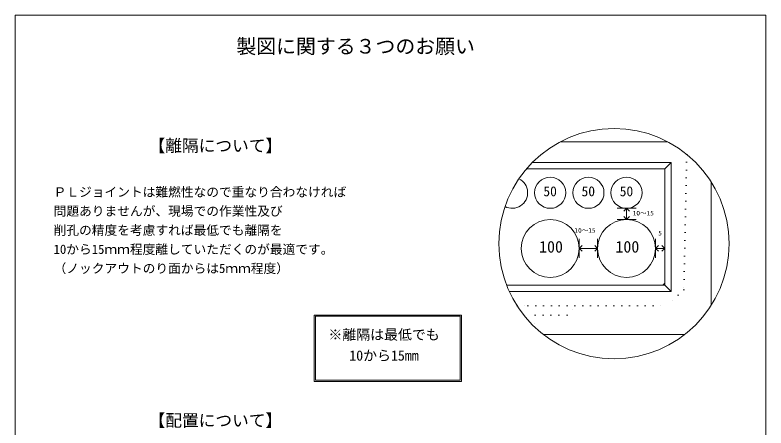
# Model space of a CAD drawing. Units: millimetres, scale not verified. Extents: x -4890 to 18490, y -2275 to 2275.
# Drawn here: x -4890 to -1830, y 593 to 2275 of the extents above; entities that cross this region are included whole.
import ezdxf
from ezdxf.enums import TextEntityAlignment as Align

# ---------------------------------------------------------------- set-up
doc = ezdxf.new("R2010")
doc.units = ezdxf.units.MM
doc.header["$LTSCALE"] = 10
doc.linetypes.add('USER5', pattern=[3.185, 0.01, -3.175])
for name, color, linetype, lineweight in [('0-2_waku', 7, 'Continuous', 18), ('0-3_gaikei', 7, 'Continuous', 18), ('0-4_kakure', 7, 'USER5', 18), ('0-5_sunpou', 7, 'Continuous', 5), ('0-7_hole', 7, 'Continuous', 18), ('0-8_uchigawa', 6, 'Continuous', 18), ('0-D_文字１', 7, 'Continuous', 18)]:
    doc.layers.add(name, color=color, linetype=linetype, lineweight=lineweight)
doc.styles.add('ＭＳ ゴシック', font='')
doc.styles.get('ＭＳ ゴシック').set_extended_font_data('MS Gothic')

# ---------------------------------------------------------------- blocks, each defined once
blk = doc.blocks.new('_Open90_32')
at = {"layer": '0-5_sunpou'}
blk.add_line((0, 0), (-1, 0), dxfattribs=at)
blk.add_lwpolyline([(-0.5, 0.5), (0, 0), (-0.5, -0.5)], dxfattribs=at)

msp = doc.modelspace()

# ---------------------------------------------------------------- linework, layer by layer
at = {"layer": '0-2_waku'}
for p, q in [((-4890.32, 2274.52), (-1830.32, 2274.52)), ((-4890.32, 2274.52), (-1830.32, 2274.52)), ((-4890.32, 2274.52), (-4890.32, -2000.48)), ((-1830.32, 2274.52), (-1830.32, -2000.48))]:
    msp.add_line(p, q, dxfattribs=at)
at = {"layer": '0-3_gaikei'}
for p, q in [((-2230.45, 1758.23), (-2668.58, 1758.23)), ((-2054.23, 1091.49), (-2054.23, 1595.86)), ((-2738.12, 974.15), (-2160.9, 974.15))]:
    msp.add_line(p, q, dxfattribs=at)
at = {"layer": '0-4_kakure'}
for p, q in [((-2844.35, 1090.79), (-2800.14, 1090.79)), ((-2800.14, 1090.79), (-2229.9, 1090.79)), ((-2800.14, 1090.79), (-2229.9, 1090.79)), ((-2770.4, 1051.91), (-2773.54, 1004.78)), ((-2770.4, 1051.91), (-2666.72, 1051.91))]:
    msp.add_line(p, q, dxfattribs=at)
for points in [[(-2153.24, 1707.09), (-2165.1, 1155.59), (-2229.9, 1090.79)], [(-2770.4, 1051.91), (-2640.8, 1051.91), (-2601.92, 1090.79)]]:
    msp.add_lwpolyline(points, dxfattribs=at)
at = {"layer": '0-5_sunpou', "color": 150, "lineweight": 18}
for p, q in [((-2437.26, 1487.37), (-2359.5, 1487.37)), ((-2437.26, 1442.01), (-2359.5, 1442.01)), ((-2591.48, 1362.95), (-2591.48, 1285.19)), ((-2516.32, 1362.95), (-2516.32, 1285.19)), ((-2280.34, 1362.95), (-2280.34, 1285.19)), ((-2242.86, 1362.95), (-2242.86, 1285.19)), ((-2591.48, 1324.07), (-2516.32, 1324.07)), ((-2280.34, 1324.07), (-2242.86, 1324.07)), ((-2242.86, 1182.42), (-2250.03, 1175.03))]:
    msp.add_line(p, q, dxfattribs=at)
msp.add_circle((-2449.51, 1343.68), 468.88, dxfattribs=at)
at = {"layer": '0-7_hole'}
for centre, radius in [((-2709.42, 1550.87), 63.5), ((-2553.9, 1550.87), 63.5), ((-2398.38, 1550.87), 63.5), ((-2709.42, 1324.07), 117.94), ((-2398.38, 1324.07), 117.94)]:
    msp.add_circle(centre, radius, dxfattribs=at)
msp.add_arc((-2864.94, 1550.87), 63.5, 243.19936, 63.78529, dxfattribs=at)
at = {"layer": '0-8_uchigawa'}
for p, q in [((-2782.28, 1673.99), (-2216.94, 1673.99)), ((-2216.94, 1149.11), (-2216.94, 1673.99)), ((-2806.15, 1648.07), (-2800.14, 1648.07)), ((-2242.86, 1175.03), (-2242.86, 1648.07)), ((-2887.01, 1175.03), (-2800.14, 1175.03)), ((-2800.14, 1175.03), (-2242.86, 1175.03)), ((-2216.94, 1149.11), (-2242.86, 1175.03)), ((-2876.11, 1149.11), (-2800.14, 1149.11)), ((-2800.14, 1149.11), (-2216.94, 1149.11)), ((-3670.78, 1052.78), (-3070.78, 1052.78)), ((-3670.78, 782.78), (-3670.78, 1052.78)), ((-3665.78, 1047.78), (-3075.78, 1047.78)), ((-3665.78, 787.78), (-3665.78, 1047.78)), ((-3075.78, 787.78), (-3075.78, 1047.78)), ((-3070.78, 782.78), (-3070.78, 1052.78)), ((-3670.78, 782.78), (-3070.78, 782.78)), ((-3665.78, 787.78), (-3075.78, 787.78))]:
    msp.add_line(p, q, dxfattribs=at)
msp.add_lwpolyline([(-2800.14, 1648.07), (-2242.86, 1648.07), (-2216.94, 1673.99)], dxfattribs=at)

# ---------------------------------------------------------------- block references
at = {"layer": '0-5_sunpou', "xscale": 23.328, "yscale": 23.328}
for p, rotation in [((-2398.38, 1487.37), 90), ((-2398.38, 1442.01), 270), ((-2591.48, 1324.07), 180), ((-2280.34, 1324.07), 180)]:
    msp.add_blockref('_Open90_32', p, dxfattribs=dict(at, rotation=rotation))
for p in [(-2516.32, 1324.07), (-2242.86, 1324.07)]:
    msp.add_blockref('_Open90_32', p, dxfattribs=at)

# ---------------------------------------------------------------- texts
at = {"layer": '0-D_文字１', "style": 'ＭＳ ゴシック'}
for s, height, p in [('製図に関する３つのお願い', 59.38, (-3988.37, 2099.72)), ('【離隔について】', 49.88, (-4345.97, 1702.63)), ('ＰＬジョイントは難燃性なので重なり合わなければ', 38.01, (-4733.09, 1523.5)), ('50', 40.38, (-2737.4, 1524.51)), ('50', 40.38, (-2581.88, 1524.51)), ('50', 40.38, (-2426.36, 1524.51)), ('問題ありませんが、現場での作業性及び', 38.01, (-4733.09, 1445.74)), ('10～15', 19, (-2373.32, 1452.68)), ('削孔の精度を考慮すれば最低でも離隔を', 38.01, (-4733.09, 1367.98)), ('10～15', 19, (-2610.85, 1382.19)), ('5', 19, (-2269.18, 1371.15)), ('100', 47.51, (-2754.71, 1292.74)), ('100', 47.51, (-2443.67, 1292.74)), ('10から15ｍｍ程度離していただくのが最適です。', 38.01, (-4733.09, 1290.22)), ('（ノックアウトのり面からは5ｍｍ程度）', 38.01, (-4733.09, 1212.46)), ('※離隔は最低でも', 41.57, (-3613.34, 939.79)), ('\u3000 10から15mm', 41.57, (-3613.34, 854.74)), ('【配置について】', 49.88, (-4345.97, 583.78))]:
    msp.add_text(s, height=height, dxfattribs=at).set_placement(p, align=Align.BOTTOM_LEFT)

doc.saveas('drawing.dxf')
